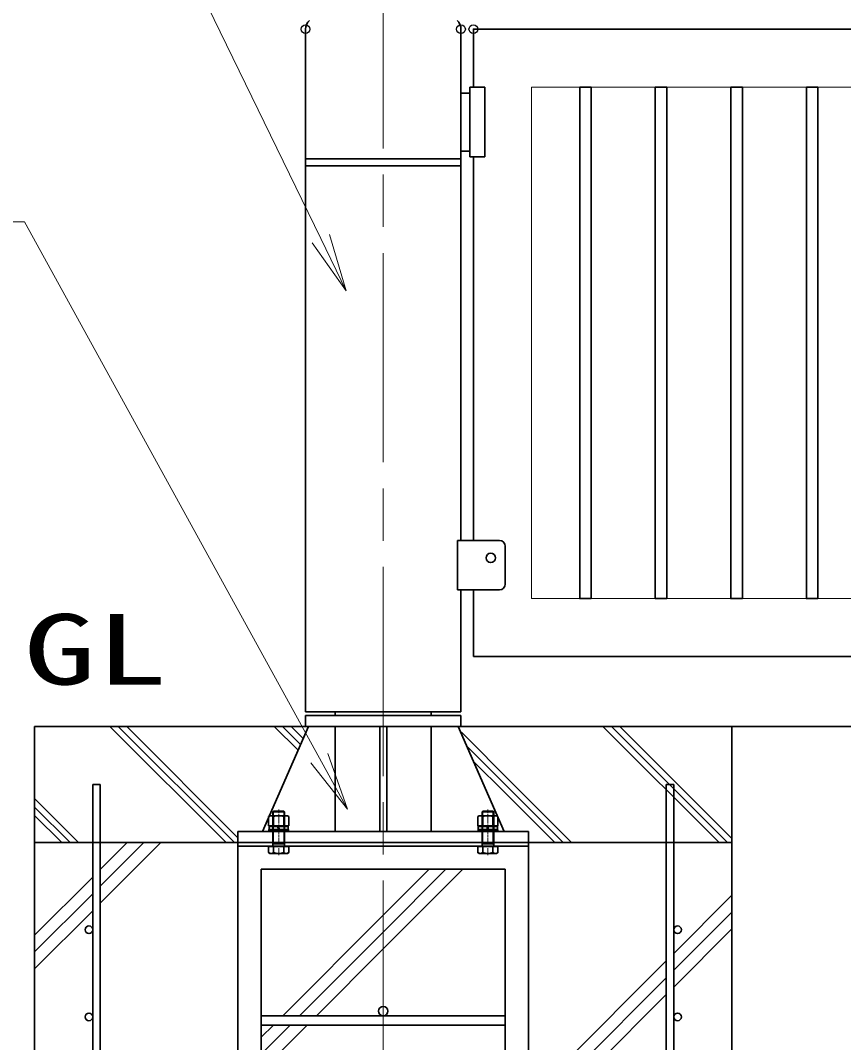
# Model space of a CAD drawing. Units: millimetres, scale not verified. Extents: x -11880 to 11880, y -8400 to 8400.
# Drawn here: x -6946 to -5530, y -990 to 769 of the extents above; entities that cross this region are included whole.
import ezdxf
from ezdxf.enums import TextEntityAlignment as Align

# ---------------------------------------------------------------- set-up
doc = ezdxf.new("R2010")
doc.units = ezdxf.units.MM
doc.header["$LTSCALE"] = 30
doc.header["$PDMODE"] = 32
doc.header["$PDSIZE"] = 15
doc.linetypes.add('USER1', pattern=[18, 12, -1.5, 3, -1.5])
for name, color, linetype, lineweight in [('0-1_外形線', 7, 'Continuous', 35), ('0-2_軸線', 200, 'USER1', 15), ('0-3_細線', 2, 'Continuous', 35), ('0-4_寸法線', 4, 'Continuous', 18), ('0-5_0', 7, 'Continuous', 18), ('0-F_ハッチング', 253, 'Continuous', 13), ('1-1_ねじ', 253, 'Continuous', 18)]:
    doc.layers.add(name, color=color, linetype=linetype, lineweight=lineweight)
doc.layers.add('0-6_Defpoints', color=7, linetype='Continuous')
doc.layers.add('0-D_文字2', color=254, linetype='Continuous')
doc.styles.add('ＭＳ ゴシック', font='')
doc.styles.get('ＭＳ ゴシック').set_extended_font_data('MS Gothic')

# ---------------------------------------------------------------- blocks, each defined once
blk = doc.blocks.new('S261')
at = {"layer": '0-4_寸法線'}
for points in [[(-858142.4, 87854486.2), (-825171.2, 87854486.2), (-812521.6, 87828493.8), (-811208.8, 87825796.3)], [(-812971.2, 87828275), (-811208.8, 87825796.3), (-812072, 87828712.6)]]:
    blk.add_lwpolyline(points, dxfattribs=at)
blk = doc.blocks.new('S262')
at = {"layer": '0-4_寸法線'}
for points in [[(-863962.7, 87829361.1), (-827823.5, 87829361.1), (-812596.3, 87801668.2), (-811150.8, 87799039.4)], [(-813034.4, 87801427.3), (-811150.8, 87799039.4), (-812158.2, 87801909.1)]]:
    blk.add_lwpolyline(points, dxfattribs=at)
blk = doc.blocks.new('PROFSP002KL356')
at = {"layer": '0-1_外形線'}
for p, q in [((-24, 259.8), (-334.8, 259.8)), ((117.8, 300), (117.8, 0)), ((117.8, -300), (117.8, 0)), ((1762.5, 300), (1762.5, 0)), ((1762.5, -300), (1762.5, 0)), ((-24, -259.8), (-334.8, -259.8))]:
    blk.add_line(p, q, dxfattribs=at)
for points in [[(-375, 0), (-375, 450), (-334.8, 519.6), (-24, 519.6), (-24, 0)], [(-375, 0), (-375, -450), (-334.8, -519.6), (-24, -519.6), (-24, 0)], [(-24, 427.5), (0, 427.5), (0, 0)], [(-24, -427.5), (0, -427.5), (0, 0)], [(24, 300), (1762.5, 300), (1800, 262.5), (1800, 0)], [(24, -300), (1762.5, -300), (1800, -262.5), (1800, 0)]]:
    blk.add_lwpolyline(points, dxfattribs=at)
for centre, radius, start, end in [((-145, 389.7), 230, 145.61587, 214.38413), ((484.8, 0), 859.8, 162.41211, 197.58789), ((24, 324), 24, 180, 270), ((-145, -389.7), 230, 145.61587, 214.38413), ((24, -324), 24, 90, 180)]:
    blk.add_arc(centre, radius, start, end, dxfattribs=at)
at = {"layer": '0-2_軸線'}
blk.add_line((-462, 0), (1887, 0), dxfattribs=at)
at = {"layer": '1-1_ねじ'}
for p, q in [((117.8, 262.5), (24, 300)), ((117.8, 262.5), (1800, 262.5)), ((117.8, -262.5), (24, -300)), ((117.8, -262.5), (1800, -262.5))]:
    blk.add_line(p, q, dxfattribs=at)
blk = doc.blocks.new('PROFSP002JR0R6')
at = {"layer": '0-1_外形線'}
blk.add_lwpolyline([(0, -510), (90, -510), (90, 510), (0, 510)], close=True, dxfattribs=at)
blk = doc.blocks.new('PROFSP002K2ZD6')
at = {"layer": '0-1_外形線'}
for p, q in [((0, 348), (0, 0)), ((0, 24), (186.1, 48)), ((0, -348), (0, 0)), ((0, -24), (186.1, 0)), ((21.1, 495), (21.1, 26.7)), ((165, 495), (165, 45.3)), ((186.1, 348), (186.1, 0)), ((186.1, -348), (186.1, 0)), ((21.1, -495), (21.1, -21.3)), ((165, -495), (165, -2.7))]:
    blk.add_line(p, q, dxfattribs=at)
for points in [[(93.1, 495), (21.1, 495), (6.1, 480), (0, 348)], [(186.1, 348), (180, 480), (165, 495), (93.1, 495)], [(93.1, -495), (21.1, -495), (6.1, -480), (0, -348)], [(186.1, -348), (180, -480), (165, -495), (93.1, -495)]]:
    blk.add_lwpolyline(points, dxfattribs=at)
blk = doc.blocks.new('PROFSP002KZWE6')
at = {"layer": '0-1_外形線'}
for p, q in [((24, 415.5), (24, 0)), ((499.8, 259.8), (24, 259.8)), ((24, -415.5), (24, 0)), ((499.8, -259.8), (24, -259.8))]:
    blk.add_line(p, q, dxfattribs=at)
for points in [[(270, 519.6), (24, 519.6), (24, 415.5), (0, 415.5), (0, 0)], [(270, -519.6), (24, -519.6), (24, -415.5), (0, -415.5), (0, 0)], [(540, 0), (540, 450), (499.8, 519.6), (270, 519.6)], [(540, 0), (540, -450), (499.8, -519.6), (270, -519.6)]]:
    blk.add_lwpolyline(points, dxfattribs=at)
for centre, radius, start, end in [((310, 389.7), 230, 325.61587, 34.38413), ((-319.8, 0), 859.8, 342.41211, 17.58789), ((310, -389.7), 230, 325.61587, 34.38413)]:
    blk.add_arc(centre, radius, start, end, dxfattribs=at)
blk = doc.blocks.new('fgdffhfhhg')
at = {"layer": '0-1_外形線'}
for p, q in [((-3861, 0), (-6237, -5430)), ((-4011, 0), (4011, 0)), ((-2478, 0), (-2478, -5430)), ((-180, -5430), (-180, 0)), ((180, 0), (180, -5430)), ((2478, 0), (2478, -5430)), ((3861, 0), (6237, -5430)), ((-7500, -5430), (-7500, -6000)), ((-7500, -5430), (7500, -5430)), ((7500, -6000), (7500, -5430)), ((7500, -6000), (-7500, -6000)), ((-7500, -6000), (-7500, -6180)), ((7500, -6000), (-7500, -6000)), ((-7500, -6000), (-7500, -6180)), ((7500, -6180), (-7500, -6180)), ((7500, -6000), (7500, -6180)), ((7500, -6000), (7500, -6180)), ((7500, -24180), (7500, -6180)), ((-6300, -7380), (-6300, -22980)), ((6300, -7380), (-6300, -7380)), ((6300, -22980), (6300, -7380)), ((6300, -14940), (-6300, -14940)), ((6300, -15420), (-6300, -15420))]:
    blk.add_line(p, q, dxfattribs=at)
for points in [[(-18000, 0), (18000, 0), (18000, -6000), (-18000, -6000)], [(18000, -6000), (-18000, -6000), (-18000, -33000), (18000, -33000)]]:
    blk.add_lwpolyline(points, close=True, dxfattribs=at)
blk.add_lwpolyline([(-7500, -6180), (-7500, -24180), (7500, -24180)], dxfattribs=at)
blk.add_circle((0, -14700), 240, dxfattribs=at)
at = {"layer": '0-3_細線'}
for p, q in [((-15000, -29610), (-15000, -3000)), ((-15000, -3000), (-14610, -3000)), ((-14610, -3000), (-14610, -29610)), ((14610, -29610), (14610, -3000)), ((14610, -3000), (15000, -3000)), ((15000, -3000), (15000, -29610))]:
    blk.add_line(p, q, dxfattribs=at)
for centre in [(-15195, -10500), (15195, -10500), (-15195, -15000), (15195, -15000)]:
    blk.add_circle(centre, 195, dxfattribs=at)
at = {"layer": '0-F_ハッチング'}
for p, q in [((-8115.7, -6000), (-14115.7, 0)), ((-7680.7, -6000), (-13680.7, 0)), ((-7500, -5745.7), (-13245.7, 0)), ((-4399.6, -1230.8), (-5630.4, 0)), ((-4267.2, -928.2), (-5195.4, 0)), ((-4134.8, -625.6), (-4760.4, 0)), ((17340.2, -6000), (11340.2, 0)), ((17775.2, -6000), (11775.2, 0)), ((18000, -5789.8), (12210.2, 0)), ((-15731, -6000), (-18000, -3731)), ((-16166, -6000), (-18000, -4166)), ((-16601, -6000), (-18000, -4601)), ((-14610, -7387.2), (-13222.8, -6000)), ((-14610, -8257.2), (-12352.8, -6000)), ((-14610, -9127.2), (-11482.8, -6000)), ((-18000, -10777.2), (-15000, -7777.2)), ((-18000, -11647.2), (-15000, -8647.2)), ((15000, -11718.3), (18000, -8718.3)), ((-18000, -12517.2), (-15000, -9517.2)), ((15000, -12588.3), (18000, -9588.3)), ((15000, -13458.3), (18000, -10458.3)), ((7500, -19218.3), (14610, -12108.3)), ((7500, -20088.3), (14610, -12978.3)), ((7500, -20958.3), (14610, -13848.3)), ((-6300, -16047.7), (-5672.3, -15420)), ((-6300, -16917.7), (-4802.3, -15420)), ((-6300, -17787.7), (-3932.3, -15420))]:
    blk.add_line(p, q, dxfattribs=at)
for points in [[(9724.9, -6000), (6621.8, -2896.9), (4098.9, -374), (3966.9, -242)], [(9289.9, -6000), (6462.6, -3172.7), (4305.3, -1015.4)], [(8854.9, -6000), (6303.3, -3448.5), (4643.8, -1788.9)], [(-5192.3, -14940), (0, -9747.7), (2367.7, -7380)], [(-4322.3, -14940), (0, -10617.7), (3237.7, -7380)], [(-3452.3, -14940), (0, -11487.7), (4107.7, -7380)]]:
    blk.add_lwpolyline(points, dxfattribs=at)
at = {"layer": '0-5_0', "rotation": 90}
for name, p in [('PROFSP002KL356', (-5400, -6180)), ('PROFSP002KZWE6', (-5400, -5153.9)), ('PROFSP002KL356', (5400, -6180)), ('PROFSP002KZWE6', (5400, -5153.9)), ('PROFSP002K2ZD6', (-5400, -5340)), ('PROFSP002K2ZD6', (5400, -5340)), ('PROFSP002JR0R6', (-5400, -5430)), ('PROFSP002JR0R6', (5400, -5430))]:
    blk.add_blockref(name, p, dxfattribs=at)

msp = doc.modelspace()

# ---------------------------------------------------------------- linework, layer by layer
at = {"layer": '0-1_外形線'}
for p, q in [((-6455.53, 753.97), (-6455.53, -421.03)), ((-6188.13, -126.03), (-6188.13, 753.97)), ((-6166.83, 753.97), (-6166.83, 653.97)), ((-6146.83, 653.97), (-6172.83, 653.97)), ((-6172.83, 653.97), (-6172.83, 533.97)), ((-6146.83, 533.97), (-6146.83, 653.97)), ((-6188.13, 643.97), (-6172.83, 643.97)), ((-6172.83, 543.97), (-6188.13, 543.97)), ((-6172.83, 533.97), (-6146.83, 533.97)), ((-6166.83, 533.97), (-6166.83, -126.03)), ((-6194.33, -126.03), (-6121.83, -126.03)), ((-6194.33, -211.03), (-6194.33, -126.03)), ((-6111.83, -136.03), (-6111.83, -201.03)), ((-6121.83, -211.03), (-6194.33, -211.03)), ((-6188.13, -421.03), (-6188.13, -211.03)), ((-6166.83, -211.03), (-6166.83, -326.03)), ((-6455.53, -421.03), (-6188.13, -421.03)), ((-6404.43, -421.03), (-6404.43, -427.03)), ((-6239.23, -427.03), (-6239.23, -421.03)), ((-6455.53, -427.03), (-6188.13, -427.03)), ((-6455.53, -446.03), (-6455.53, -427.03)), ((-6188.13, -427.03), (-6188.13, -446.03)), ((-6921.83, -446.03), (6603.17, -446.03))]:
    msp.add_line(p, q, dxfattribs=at)
for points in [[(-6166.83, 753.97), (-166.83, 753.97), (-166.83, 186.47)], [(-6166.83, -326.03), (-166.83, -326.03), (-166.83, 121.47)]]:
    msp.add_lwpolyline(points, dxfattribs=at)
for points in [[(-5963.83, -226.03), (-5983.83, -226.03), (-5983.83, 653.97), (-5963.83, 653.97)], [(-5833.83, -226.03), (-5853.83, -226.03), (-5853.83, 653.97), (-5833.83, 653.97)], [(-5703.83, -226.03), (-5723.83, -226.03), (-5723.83, 653.97), (-5703.83, 653.97)], [(-5573.83, -226.03), (-5593.83, -226.03), (-5593.83, 653.97), (-5573.83, 653.97)]]:
    msp.add_lwpolyline(points, close=True, dxfattribs=at)
for centre, radius, start, end in [((-6435.53, 753.97), 20, 131.40962, 180), ((-6208.13, 753.97), 20, 0, 48.59038), ((-6121.83, -136.03), 10, 0, 90), ((-6121.83, -201.03), 10, 270, 0)]:
    msp.add_arc(centre, radius, start, end, dxfattribs=at)
at = {"layer": '0-2_軸線'}
msp.add_line((-6321.83, 908.54), (-6321.83, -1325.5), dxfattribs=at)
at = {"layer": '0-3_細線'}
for p, q in [((-6455.53, 530.97), (-6188.13, 530.97)), ((-6455.53, 518.97), (-6188.13, 518.97))]:
    msp.add_line(p, q, dxfattribs=at)
msp.add_circle((-6136.83, -156.03), 8, dxfattribs=at)
at = {"layer": '0-5_0'}
msp.add_line((-266.83, 653.97), (-6066.83, 653.97), dxfattribs=at)
msp.add_lwpolyline([(-6066.83, 653.97), (-6066.83, -226.03), (-266.83, -226.03), (-266.83, -5.53)], dxfattribs=at)
at = {"layer": '0-6_Defpoints'}
for p in [(-6455.53, 753.97), (-6188.13, 753.97), (-6166.83, 753.97)]:
    msp.add_point(p, dxfattribs=at)

# ---------------------------------------------------------------- block references
at = {"layer": '0-1_外形線', "xscale": 0.03333333, "yscale": 0.03333333}
msp.add_blockref('fgdffhfhhg', (-6321.83, -446.03), dxfattribs=at)
at = {"layer": '0-4_寸法線', "xscale": 0.03333333, "yscale": 0.03333333}
for name in ['S261', 'S262']:
    msp.add_blockref(name, (20654.75, -2927222.78), dxfattribs=at)

# ---------------------------------------------------------------- texts
at = {"layer": '0-D_文字2', "style": 'ＭＳ ゴシック', "width": 1.5}
msp.add_text('GL', height=121.2, dxfattribs=at).set_placement((-6940.52, -410.3), align=Align.BOTTOM_LEFT)

doc.saveas('drawing.dxf')
